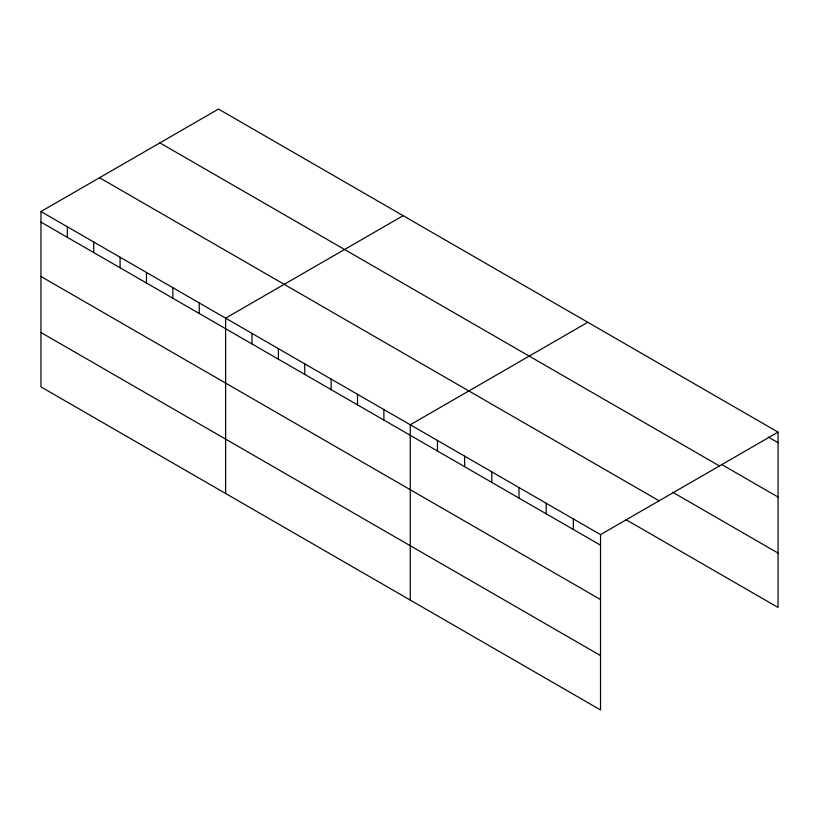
<?xml version="1.0" encoding="UTF-8"?>
<svg xmlns="http://www.w3.org/2000/svg" width="819" height="819" viewBox="0 0 819 819"><rect width="100%" height="100%" fill="white"/><g stroke="black" fill="none" stroke-linecap="round" stroke-linejoin="round"><path stroke-width="1.23" d="M600.522 599.539L600.522 534.623L40.95 211.548L40.95 386.875L600.522 709.94L600.522 599.539L40.95 276.474M625.849 519.574L778.05 607.452L778.05 432.125L218.478 109.06L40.95 211.548M403.132 215.673L225.614 318.161L225.614 493.488M587.796 322.287L410.268 424.774L410.268 600.102M600.522 534.623L778.05 432.125M768.263 437.018L778.05 442.669M721.519 464.414L778.05 497.051M159.889 142.885L719.471 465.95M672.594 492.188L778.05 553.071M99.529 177.723L659.111 500.798M40.95 222.092L600.522 545.167M40.95 332.494L600.522 655.569M573.351 518.929L573.351 529.473M546.171 503.235L546.171 513.779M518.99 487.54L518.99 498.085M491.809 471.846L491.809 482.401M464.629 456.163L464.629 466.707M437.448 440.468L437.448 451.013M383.886 409.541L383.886 420.096M357.514 394.318L357.514 404.862M331.132 379.084L331.132 389.629M304.75 363.851L304.75 374.396M278.368 348.628L278.368 359.172M251.986 333.394L251.986 343.939M199.232 302.928L199.232 313.482M172.85 287.704L172.85 298.249M146.468 272.471L146.468 283.016M120.086 257.238L120.086 267.793M93.714 242.014L93.714 252.559M67.332 226.781L67.332 237.326"/></g></svg>
